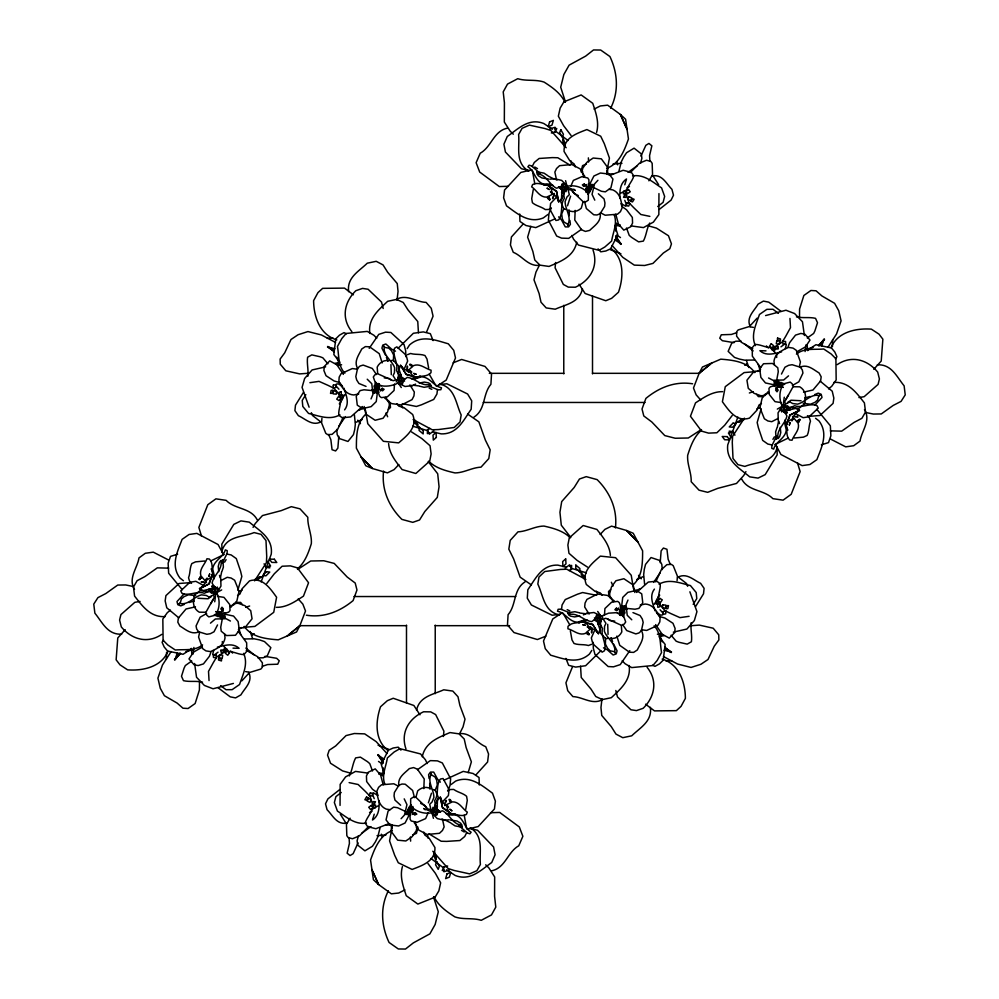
<?xml version="1.0" encoding="UTF-8"?>
<svg xmlns="http://www.w3.org/2000/svg" width="999" height="999" viewBox="0 0 999 999"><rect width="100%" height="100%" fill="white"/><g stroke="black" fill="none" stroke-linecap="round" stroke-linejoin="round"><path stroke-width="1.5" d="M433.841 807.479L433.828 810.164L432.817 807.392M565.159 191.521L565.172 188.836L566.183 191.608M394.493 384.103L394.081 390.459L387.362 396.84L381.356 397.627L379.72 396.391L377.422 390.359L374.475 389.385M604.507 614.897L604.919 608.541L611.638 602.16L617.644 601.373L619.28 602.609L621.578 608.641L624.525 609.615M383.117 767.806L383.179 776.348M615.884 231.194L615.821 222.652M393.406 360.751L393.606 354.92L391.433 350.686L388.823 348.176L384.965 347.427L383.653 346.141L384.265 346.803C382.804 355.519 392.07 360.364 394.655 367.807L394.43 372.764L393.032 375.624L395.179 378.933M605.594 638.249L605.394 644.08L607.567 648.314L610.177 650.824L614.035 651.573L615.347 652.859L614.735 652.197C616.196 643.481 606.93 638.636 604.345 631.193L604.57 626.236L605.968 623.376L603.821 620.067M166.321 659.427L166.571 652.297M832.429 346.703L832.679 339.573M376.211 385.614L376.311 383.004M427.522 429.458L427.36 433.628L429.258 432.692M571.478 569.542L571.64 565.372L569.742 566.308M622.689 615.996L622.789 613.386M340.047 805.419L340.159 784.365L345.604 776.885L355.532 771.403L367.919 773.089M658.953 193.581L658.841 214.635L653.396 222.115L643.468 227.597L631.081 225.911M398.876 785.888C397.315 777.534 404.37 773.463 409.328 768.606L413.586 767.582L417.432 769.193L424.225 778.945L423.826 788.611M600.124 213.112C601.685 221.466 594.63 225.537 589.672 230.394L585.414 231.418L581.568 229.807L574.775 220.055L575.174 210.389M321.928 418.344L321.566 422.827L325.786 433.341L327.684 434.652L332.143 434.328L337.724 429.22L343.219 417.157M677.072 580.656L677.434 576.173L673.214 565.659L671.316 564.348L666.857 564.672L661.276 569.78L655.781 581.843M369.867 333.491C367.707 318.918 378.359 310.027 387.687 301.298L396.628 299.413L403.246 302.485L407.979 309.89L417.769 321.528L418.444 332.817M629.133 665.509C631.293 680.082 620.641 688.973 611.313 697.702L602.372 699.587L595.754 696.515L591.021 689.11L581.231 677.472L580.556 666.183M379.483 387.362L379.295 389.622L381.668 389.747M619.517 611.638L619.705 609.378L617.332 609.253M383.579 471.091C381.406 489.66 388.948 506.543 401.873 519.38L412.762 522.352L419.543 519.992L424.825 511.513L437.3 497.402L439.061 486.763L437.699 473.776L428.209 461.563M615.421 527.909C617.594 509.34 610.052 492.457 597.127 479.62L586.238 476.648L579.457 479.008L574.175 487.487L561.7 501.598L559.939 512.237L561.301 525.224L570.791 537.437M443.419 736.5L443.906 731.193L435.651 714.572L430.706 711.875L423.626 711.775C408.866 718.518 400.299 732.567 405.969 748.95M555.581 262.5L555.094 267.807L563.349 284.428L568.294 287.125L575.374 287.225C590.134 280.482 598.701 266.433 593.031 250.05M348.663 291.683C346.603 277.61 358.916 271.328 367.282 263.187L376.211 261.313L383.029 264.897L387.749 272.39L397.252 283.554L398.039 291.471L397.003 300.312M650.337 707.317C652.397 721.39 640.084 727.672 631.718 735.813L622.789 737.687L615.971 734.103L611.251 726.61L601.748 715.446L600.961 707.529L601.997 698.688M377.747 386.388L378.047 383.391M620.953 615.609L621.253 612.612M408.166 812.15L408.628 807.791L411.213 804.632M590.834 186.85L590.372 191.209L587.787 194.368M377.522 391.508L376.261 401.586L371.153 406.63L362.649 408.566L357.28 405.169L356.231 396.228L360.09 390.609L363.998 389.785L373.226 390.684L376.773 388.311M621.478 607.492L622.739 597.414L627.847 592.37L636.351 590.434L641.72 593.831L642.769 602.772L638.91 608.391L635.002 609.215L625.774 608.316L622.227 610.689M437.475 389.548L436.938 393.993L433.741 399.438L421.553 404.77L416.396 406.468L402.46 403.683M533.266 189.61L531.718 198.664L532.417 202.747C536.263 206.031 541.233 206.581 545.304 209.578L548.651 209.478L551.423 208.092M465.734 809.39L467.282 800.336L466.583 796.253C462.737 792.969 457.767 792.419 453.696 789.422L450.349 789.522L447.577 790.908M561.525 609.452L562.062 605.007L565.259 599.562L577.447 594.23L582.604 592.532L596.54 595.317M403.933 379.283L403.771 380.532L404.046 378.521M595.067 619.717L595.229 618.468L594.954 620.479M214.723 601.798L216.109 591.52L217.745 592.057L221.691 589.909M777.309 409.091L781.193 406.93L782.891 407.48L784.277 397.202M402.422 866.608C399.563 876.535 403.171 886.325 406.243 895.691L417.844 904.07L435.089 897.177L438.848 890.896L440.646 882.804L435.377 873.301L427.947 863.536M596.578 132.392C599.437 122.465 595.829 112.675 592.757 103.309L581.156 94.93L563.911 101.823L560.152 108.104L558.354 116.196L563.623 125.699L571.053 135.464M218.144 588.349L217.02 592.494L218.656 588.848L214.373 586.863L212.075 583.066C213.611 575.262 222.078 570.142 221.166 561.55L222.864 560.027L222.765 560.776L220.966 560.427L219.38 562.362L218.219 566.408L218.769 571.653M780.856 410.651L781.98 406.506L780.344 410.152L784.627 412.137L786.925 415.934C785.389 423.738 776.922 428.858 777.834 437.45L776.136 438.973L776.235 438.224L778.034 438.573L779.62 436.638L780.781 432.592L780.231 427.347M338.811 436.326L337.862 448.139L335.602 450.949L332.055 449.725L330.856 439.685L328.634 434.54M660.189 562.674L661.138 550.861L663.398 548.051L666.945 549.275L668.144 559.315L670.366 564.46M222.203 609.652L221.878 612L219.643 611.625M776.797 389.348L777.122 387L779.357 387.375M194.068 598.751C192.32 603.92 194.53 609.515 199.263 612.187L205.344 612.25M804.932 400.249C806.68 395.08 804.47 389.485 799.737 386.813L793.656 386.75M407.192 371.391L407.317 370.629L408.703 372.49M591.808 627.609L591.683 628.371L590.297 626.51M379.033 800.711C379.445 807.567 379.058 815.783 372.49 820.017L374.238 814.185M619.967 198.289C619.555 191.433 619.942 183.217 626.51 178.983L624.762 184.815M212.612 585.726L211.576 591.77L210.389 589.335M786.388 413.274L787.424 407.23L788.611 409.665M399.637 374.925L398.301 382.517L404.183 379.807M599.363 624.075L600.699 616.483L594.817 619.193M380.107 827.709L377.697 837.187L375.337 841.945L372.415 846.278L364.922 850.848L357.729 845.129L357.105 840.771L358.429 835.676M437.437 806.043L436.326 811.575L434.677 800.674C439.21 794.18 435.564 785.314 440.397 779.058L443.069 778.521L448.201 788.011L448.851 791.37L448.401 795.566L442.045 802.322M561.563 192.957L562.674 187.425L564.323 198.326C559.79 204.82 563.436 213.686 558.603 219.942L555.931 220.479L550.799 210.989L550.149 207.63L550.599 203.434L556.955 196.678M618.893 171.291L621.303 161.813L623.663 157.055L626.585 152.722L634.078 148.152L641.271 153.871L641.895 158.229L640.571 163.324M375.137 807.954L375.686 805.219M623.314 193.781L623.863 191.046M220.417 577.759L221.641 571.94M777.359 427.06L778.583 421.241M199.525 632.804L198.589 637.087L202.735 648.701L205.981 650.898L210.452 651.61C216.758 648.713 223.913 645.791 225.025 637.849L224.575 634.09M799.475 366.196L800.411 361.913L796.265 350.299L793.019 348.102L788.548 347.39C782.242 350.287 775.087 353.209 773.975 361.151L774.425 364.91M392.22 826.885L389.573 840.921L394.68 855.281L398.276 862.761L412.112 869.442C422.39 865.421 435.464 861.3 434.94 847.539L429.17 838.211L424.75 834.927L423.801 832.142M606.78 172.115L609.427 158.079L604.32 143.719L600.724 136.239L586.888 129.558C576.61 133.579 563.536 137.7 564.06 151.461L569.83 160.789L574.25 164.073L575.199 166.858M391.72 824.799L391.108 831.255L397.664 840.171L405.831 840.971L412.137 836.687L416.246 830.756L417.107 826.635L414.235 822.701M607.28 174.201L607.892 167.745L601.336 158.829L593.169 158.029L586.863 162.313L582.754 168.244L581.893 172.365L584.765 176.299M214.261 591.071L215.197 587.325M783.803 411.675L784.739 407.929M580.968 171.853L582.542 165.647L586.438 163.948M418.032 827.147L416.458 833.353L412.562 835.052M374.101 805.544L374.912 802.597M416.071 796.74L417.694 790.883C421.166 787.499 426.573 786.151 430.856 788.823M582.929 202.26L581.306 208.117C577.834 211.501 572.427 212.849 568.144 210.177M624.088 196.403L624.899 193.456M565.696 186.501L566.645 185.052L565.122 189.473L570.879 189.872L583.279 201.873L586.126 201.623L588.324 200.15L588.374 193.107C582.592 186.888 574.05 184.453 565.696 186.501L575.262 190.497L573.776 189.161M433.304 812.499L432.355 813.948L433.878 809.527L428.121 809.128L415.721 797.127L412.874 797.377L410.676 798.85L410.626 805.893C416.408 812.112 424.95 814.547 433.304 812.499L423.738 808.503L425.224 809.839M570.616 196.166L567.507 205.794M428.384 802.834L431.493 793.206M230.894 607.292L233.953 603.508L238.162 603.271L244.942 605.706L250.724 610.676L252.06 618.781L245.142 627.422L238.749 628.496M768.106 391.708L765.047 395.492L760.838 395.729L754.058 393.294L748.276 388.324L746.94 380.219L753.858 371.578L760.251 370.504M177.322 652.747L174.962 659.977L180.145 652.946M821.678 346.253L824.038 339.023L818.855 346.054M550.824 208.117L548.951 213.761L548.364 220.217L556.655 236.039L561.563 238.137L568.668 238.374L581.518 229.295M448.176 790.883L450.049 785.239L450.636 778.783L442.345 762.961L437.437 760.863L430.332 760.626L417.482 769.705M193.906 647.439L193.132 654.033M805.094 351.561L805.868 344.967M237.862 590.134L241.833 576.473L240.572 571.203L236.301 558.591L231.169 554.944L226.773 554.033M349.288 775.948C352.397 770.104 352.585 763.586 355.644 757.891L360.389 757.13L367.507 761.688L369.767 763.636L372.49 770.966M649.712 223.052C646.603 228.896 646.415 235.414 643.356 241.109L638.611 241.87L631.493 237.312L629.233 235.364L626.51 228.034M761.138 408.866L757.167 422.527L758.428 427.797L762.699 440.409L767.831 444.056L772.227 444.967M222.178 563.361L227.11 553.346L227.223 550.674L225.349 549.875C223.139 557.704 213.611 560.451 212.712 569.005L214.373 575.961M375.761 382.242L374.413 386.101L375.462 390.347M623.239 616.758L624.587 612.899L623.538 608.653M776.822 435.639L771.89 445.654L771.777 448.326L773.651 449.125C775.861 441.296 785.389 438.549 786.288 429.995L784.627 423.039M217.532 624.937L214.023 631.78L210.327 633.703L206.868 634.29L198.651 631.768L196.703 629.108L196.054 625.961L200.175 617.182L206.606 613.536M781.468 374.063L784.977 367.22L788.673 365.297L792.132 364.71L800.349 367.232L802.297 369.892L802.946 373.039L798.825 381.818L792.394 385.464M261.126 581.918L271.266 554.095C273.164 538.024 259.49 530.756 249.3 522.152L240.946 520.891L233.803 524.375L221.815 544.168L222.003 552.435M737.874 417.082L727.734 444.905C725.836 460.976 739.51 468.244 749.7 476.848L758.054 478.109L765.197 474.625L777.185 454.832L776.997 446.565M570.804 186.251L573.364 180.407L581.855 176.698L587.762 177.997L588.886 179.72L588.985 186.176L591.433 188.099M428.196 812.749L425.636 818.593L417.145 822.302L411.238 821.003L410.114 819.28L410.015 812.824L407.567 810.901M210.876 652.359L209.403 656.293L203.459 663.898L198.127 665.571L194.043 664.772L188.998 658.928L193.519 652.135L202.335 647.077M788.124 346.641L789.597 342.707L795.541 335.102L800.873 333.429L804.957 334.228L810.002 340.072L805.481 346.865L796.665 351.923M377.585 390.022L378.434 387.799M620.566 611.201L621.415 608.978M213.511 585.839L212.55 588.349L203.434 590.596L199.463 588.736L203.721 585.426L206.318 580.332L210.777 577.584L212.824 573.813L213.898 579.108M785.489 413.161L786.45 410.651L795.566 408.404L799.537 410.264L795.279 413.574L792.682 418.668L788.223 421.416L786.176 425.187L785.102 419.892M210.564 603.958L213.311 599.487M788.436 395.042L785.689 399.513M426.648 331.855L433.067 316.171L431.268 308.316L426.136 302.41C416.133 302.048 407.117 294.018 396.965 299.101M572.352 667.145L565.933 682.829L567.732 690.684L572.864 696.59C582.867 696.952 591.883 704.982 602.035 699.899M341.958 400.249L343.119 397.352M563.886 208.566L561.713 213.986L562.312 218.706L563.911 221.953L567.282 223.976L568.081 225.624L567.732 224.8C572.065 217.095 565.009 209.39 565.109 201.523L567.007 196.928L569.305 194.718L568.406 190.871M435.114 790.434L437.287 785.014L436.688 780.294L435.089 777.047L431.718 775.024L430.919 773.376L431.268 774.2C426.935 781.905 433.991 789.61 433.891 797.477L431.993 802.072L429.695 804.282L430.594 808.129M655.881 601.648L657.042 598.751M555.194 132.355L556.755 128.484L554.67 128.721M443.806 866.645L442.245 870.516L444.33 870.279M587.524 193.469L588.998 189.835M410.002 809.165L411.476 805.531M371.029 398.926L372.964 394.343L371.778 383.716L367.22 379.208M627.971 600.074L626.036 604.657L627.222 615.284L631.78 619.792M220.617 618.219L222.452 613.935L228.659 612.162L230.032 610.626L229.758 604.582L223.976 597.352L217.67 596.391M778.383 380.781L776.548 385.065L770.341 386.838L768.968 388.374L769.242 394.418L775.024 401.648L781.33 402.609M586.026 188.287L586.975 186.226L584.79 185.302M576.735 242.22C573.801 256.656 560.764 261.401 549.025 266.433L539.972 265.147L534.79 260.015L532.867 251.436L527.622 237.163L530.831 226.311M422.265 756.78C425.199 742.344 438.236 737.599 449.975 732.567L459.028 733.853L464.21 738.985L466.133 747.564L471.378 761.837L468.169 772.689M412.974 810.713L412.025 812.774L414.21 813.698M610.676 108.167C619.043 91.446 617.707 73.014 609.927 56.531L600.686 50.037L593.518 49.95L585.651 56.119L569.118 65.147L563.848 74.538L560.701 87.213L565.471 101.935M388.324 890.833C379.957 907.554 381.293 925.986 389.073 942.469L398.314 948.963L405.482 949.05L413.349 942.881L429.882 933.853L435.152 924.462L438.299 911.787L433.529 897.065M582.454 288.748C579.595 302.672 565.871 304.395 555.244 309.203L546.203 307.929L541.008 302.235L539.123 293.581L533.99 279.857L535.951 272.14L539.26 265.509M416.546 710.252C419.405 696.328 433.129 694.605 443.756 689.797L452.797 691.071L457.992 696.765L459.877 705.419L465.01 719.143L463.049 726.86L459.74 733.491M586.026 192.507L587.337 189.798M411.663 809.202L412.974 806.493M588.698 186.251L593.906 176.011L600.424 173.014L609.09 174.076L612.961 179.108L610.913 187.874L605.369 191.845L601.423 191.284L593.044 187.288L588.911 188.324M410.302 812.749L405.094 822.989L398.576 825.986L389.91 824.924L386.039 819.892L388.087 811.126L393.631 807.155L397.577 807.716L405.956 811.712L410.089 810.676M532.255 166.496L534.265 162.487L539.123 158.466L552.397 157.605L557.829 157.755L569.992 165.135M466.745 832.504L464.735 836.513L459.877 840.534L446.603 841.395L441.171 841.245L429.008 833.865M560.302 187.575L560.864 186.451L559.927 188.237M438.698 811.425L438.136 812.549L439.073 810.763M369.193 348.364L378.771 334.365L385.527 332.168L390.859 332.467L404.033 344.518L405.681 350.786L405.844 356.73M629.807 650.636L620.229 664.635L613.473 666.832L608.141 666.533L594.967 654.482L593.319 648.214L593.156 642.27M344.593 409.89C349.837 403.159 346.129 395.03 343.918 388.136M640.946 156.094L645.854 145.317L648.938 143.444L651.86 145.804L649.575 155.644L649.899 161.239M358.054 842.906L353.147 853.683L350.062 855.556L347.14 853.196L349.425 843.356L349.101 837.761M654.407 589.11C649.163 595.841 652.871 603.97 655.082 610.864M215.459 590.471L217.332 587.037M781.668 411.963L783.541 408.529M167.969 651.373C161.276 667.095 143.019 670.953 127.622 669.854L119.992 664.834L116.134 659.815L117.77 637.974L125.2 629.682M831.031 347.627C837.724 331.905 855.981 328.047 871.378 329.146L879.008 334.166L882.866 339.185L881.23 361.026L873.8 369.318M213.661 650.449L212.712 654.283L214.123 655.082L218.044 652.172M785.339 348.551L786.288 344.717L784.877 343.918L780.956 346.828M222.053 571.128L223.389 567.132L222.864 560.027M253.072 527.372L255.232 523.538L262.475 515.559L281.219 510.639L291.333 506.668L299.962 508.816L307.817 517.295C307.43 526.361 312.025 534.615 311.338 543.656C308.466 552.784 304.895 562.649 297.365 568.931M745.928 471.628L743.768 475.462L736.525 483.441L717.781 488.361L707.667 492.332L699.038 490.184L691.183 481.705C691.57 472.639 686.975 464.385 687.662 455.344C690.534 446.216 694.105 436.351 701.635 430.07M776.947 427.872L775.611 431.868L776.136 438.973M562.837 193.132L565.921 187.787M433.079 811.213L436.163 805.868M379.083 383.766L377.884 385.826L379.483 386.7M619.917 615.234L621.116 613.174L619.517 612.3M224.588 562.175L226.086 559.652M772.914 439.348L774.412 436.825M403.958 369.58L407.654 361.064L406.643 356.968L404.882 354.021L396.84 346.853L394.505 348.264C392.095 355.781 398.539 362.887 396.478 370.529L401.735 380.232L400.899 374.637M595.042 629.42L591.346 637.936L592.357 642.032L594.118 644.979L602.16 652.147L604.495 650.736C606.905 643.219 600.461 636.113 602.522 628.471L597.265 618.768L598.101 624.363M303.484 392.345L295.479 405.207L294.905 410.639L298.376 415.671C305.756 419.056 312.487 426.648 321.403 421.615M217.02 592.494L220.954 586.101L220.754 578.671L219.468 575.374M396.191 381.93L398.376 378.384L398.713 366.071L393.269 360.314L391.171 360.627M602.809 617.07L600.624 620.616L600.287 632.929L605.731 638.686L607.829 638.373M781.98 406.506L778.046 412.899L778.246 420.329L779.532 423.626M695.516 606.655L703.521 593.793L704.095 588.361L700.624 583.329C693.244 579.944 686.513 572.352 677.597 577.385M305.819 394.63L302.235 400.399L302.797 406.468L308.554 413.424C318.906 415.884 329.645 420.567 339.947 414.847M222.19 550.237C227.023 535.701 242.745 537.237 254.108 532.579L261.026 534.34L265.996 540.559L266.721 556.518L266.408 562.674L254.595 580.856M776.81 448.763C771.977 463.299 756.255 461.763 744.892 466.421L737.974 464.66L733.004 458.441L732.279 442.482L732.592 436.326L744.405 418.144M693.181 604.37L696.765 598.601L696.203 592.532L690.446 585.576C680.094 583.116 669.355 578.433 659.053 584.153M184.203 593.768L176.973 601.573L177.822 604.745L180.794 605.856L184.365 604.383M814.797 405.232L822.027 397.427L821.178 394.255L818.206 393.144L814.635 394.617M171.129 651.573L162.462 665.034L157.917 678.134L160.265 688.261L164.398 695.704L177.11 703.071L182.954 708.204L188.074 708.516L195.13 703.533L199.413 689.959L199.5 681.605M827.871 347.427L836.538 333.966L841.083 320.866L838.735 310.739L834.602 303.296L821.89 295.929L816.046 290.796L810.926 290.484L803.87 295.467L799.587 309.041L799.5 317.395M163.511 640.034L162.075 642.257L164.186 646.977L167.545 651.036L183.054 654.295L191.184 649.025M835.489 358.966L836.925 356.743L834.814 352.023L831.455 347.964L815.946 344.705L807.816 349.975M407.167 348.626L409.54 344.967C421.316 334.403 435.427 340.122 448.301 343.806L453.746 350.337L455.494 357.992L446.216 380.057L436.7 386.313M591.833 650.374L589.46 654.033C577.684 664.597 563.573 658.878 550.699 655.194L545.254 648.663L543.506 641.008L552.784 618.943L562.3 612.687M218.981 611.575L217.969 613.086L216.021 611.713M221.403 619.143L222.952 616.82M776.048 382.18L777.597 379.857M780.019 387.425L781.031 385.914L782.979 387.287M338.998 426.011L345.404 416.595M660.002 572.989L653.596 582.405M178.958 653.858L174.438 659.74L180.544 653.658M820.042 345.142L824.562 339.26L818.456 345.342M266.795 583.478L274.3 573.776L282.118 566.233L290.397 565.871L297.427 567.869L308.554 582.754L303.471 596.128C295.217 601.523 286.688 607.529 276.361 607.342M732.205 415.522L724.7 425.224L716.882 432.767L708.603 433.129L701.573 431.131L690.446 416.246L695.529 402.872C703.783 397.477 712.312 391.471 722.639 391.658M630.269 172.627L639.547 163.137L646.54 160.24L650.836 161.451L652.172 163.337L652.559 174.65L648.9 180.819M368.731 826.373L359.453 835.863L352.46 838.76L348.164 837.549L346.828 835.664L346.441 824.35L350.1 818.181M587.175 188.237L588.723 186.438M410.277 812.562L411.825 810.763M522.789 224.438L511.413 236.988L510.439 244.992L513.249 252.285C522.527 256.044 528.271 266.658 539.547 265.334M476.211 774.562L487.587 762.012L488.561 754.008L485.751 746.715C476.473 742.956 470.729 732.342 459.453 733.666M339.273 403.846L341.196 401.66M657.804 597.34L659.727 595.154M241.883 680.831L249.138 672.939M749.862 326.061L757.117 318.169M597.914 180.295L594.542 183.941L592.045 194.343L594.792 200.137M401.086 818.705L404.458 815.059L406.955 804.657L404.208 798.863M398.139 348.226L413.374 333.279L423.314 331.905L430.332 333.666L433.104 340.597M398.851 464.56L394.068 469.642L387.45 472.864L372.302 468.481L365.784 465.734L356.381 448.151C356.431 436.326 356.356 422.714 365.859 414.123L364.16 406.493M600.149 534.44L604.932 529.358L611.55 526.136L626.698 530.519L633.216 533.266L642.619 550.849C642.569 562.674 642.644 576.286 633.141 584.877L634.84 592.507M600.861 650.774L585.626 665.721L575.686 667.095L568.668 665.334L565.896 658.403M473.876 417.157C485.926 409.727 482.442 394.106 490.909 384.315L491.533 374.013L485.002 366.433L461.613 359.465L453.109 362.849M525.124 581.843C513.074 589.273 516.558 604.894 508.091 614.685L507.467 624.987L513.998 632.567L537.387 639.535L545.891 636.151M362.437 406.543L350.724 416.933L342.307 417.794L338.786 415.309C338.236 410.177 340.784 405.294 340.559 400.025L344.93 394.767M636.563 592.457L648.276 582.067L656.693 581.206L660.214 583.691C660.764 588.823 658.216 593.706 658.441 598.975L654.07 604.233M388.411 409.415L390.484 407.467L389.972 402.372M610.589 589.585L608.516 591.533L609.028 596.628M408.953 369.742L413.549 365.609C420.129 363.087 425.187 368.668 431.081 370.217L430.994 372.652C426.536 377.747 419.18 375.025 413.698 378.209M590.047 629.258L585.451 633.391C578.871 635.913 573.813 630.332 567.919 628.783L568.006 626.348C572.464 621.253 579.82 623.975 585.302 620.791M380.269 391.021L382.055 389.448M616.945 609.552L618.731 607.979M170.404 610.089L167.233 612.762L162.837 619.018L163.099 640.247L167.795 644.979L175.312 650.012C184.54 649.138 194.78 651.211 202.597 644.904M828.596 388.911L831.767 386.238L836.163 379.982L835.901 358.753L831.205 354.021L823.688 348.988C814.46 349.862 804.22 347.789 796.403 354.096M374.051 388.037L379.308 383.716M286.938 636.288L299.85 625.699L305.507 611.001L302.859 604.12L298.202 598.925M712.062 362.712L699.15 373.301L693.493 387.999L696.141 394.88L700.799 400.075M619.692 615.284L624.949 610.963M210.477 623.151L215.347 618.993L226.049 618.718L230.432 621.028M788.523 375.849L783.653 380.007L772.951 380.282L768.568 377.972M288.461 634.889L299.85 625.699L296.566 631.967L278.234 639.835C265.984 638.873 251.848 637.374 244.218 626.385M710.539 364.111L699.15 373.301L702.434 367.033L720.766 359.165C733.016 360.127 747.152 361.626 754.782 372.615M568.468 187.7L565.209 190.31L560.714 201.761L563.873 209.028L565.946 209.453M659.19 209.478L671.103 200.1L673.488 195.192L671.927 189.286C666.146 183.579 662.399 174.151 652.297 175.849M339.81 789.522L327.897 798.9L325.512 803.808L327.073 809.714C332.854 815.421 336.601 824.849 346.703 823.151M430.532 811.3L433.791 808.691L438.286 797.239L435.127 789.972L433.054 789.547M657.767 206.531L663.111 202.335L664.647 196.428L661.588 187.924C652.697 182.093 644.205 174.038 632.567 175.911M341.233 792.469L335.889 796.665L334.353 802.572L337.412 811.076C346.303 816.907 354.795 824.962 366.433 823.089M547.976 214.423L543.344 217.919C528.671 223.851 517.357 213.674 506.505 205.831L503.608 197.827L504.557 190.035L520.804 172.44L531.868 169.805M429.807 428.371L427.572 430.057L429.333 434.215L433.803 430.856M565.197 568.144L569.667 564.785L571.428 568.943L569.193 570.629M451.024 784.577L455.656 781.081C470.329 775.149 481.643 785.326 492.495 793.169L495.392 801.173L494.443 808.965L478.196 826.56L467.132 829.195M191.721 661.013L185.352 665.546L184.053 668.219L181.493 676.273L183.466 680.669C189.748 682.155 196.091 680.644 202.547 682.13M807.279 337.987L813.648 333.454L814.947 330.781L817.507 322.727L815.534 318.331C809.252 316.845 802.909 318.356 796.453 316.87M637.262 165.734L628.021 172.402M361.738 833.266L370.979 826.598M211.301 593.306L213.711 591.62L211.114 592.295M787.699 405.694L785.289 407.38L787.886 406.705M238.374 629.757L241.558 627.534M757.442 371.466L760.626 369.243M211.488 596.478L208.042 598.776L197.939 598.264M237.537 595.604L239.985 593.968L242.02 588.861L249.538 580.869C262.687 576.81 270.055 588.361 276.598 597.252L273.726 612.337L254.882 626.41L243.269 627.397M761.463 403.396L759.015 405.032L756.98 410.139L749.462 418.131C736.313 422.19 728.945 410.639 722.402 401.748L725.274 386.663L744.118 372.59L755.731 371.603M787.512 402.522L790.958 400.224L801.061 400.736M554.408 193.444L546.59 197.153C539.547 197.29 536.688 190.31 531.68 186.85L532.592 184.59C538.511 181.306 544.517 186.388 550.749 185.252M226.024 650.799L216.708 656.98L213.274 662.699L208.516 671.353L209.041 680.569M772.976 348.201L782.292 342.02L785.726 336.301L790.484 327.647L789.959 318.431M444.592 805.556L452.41 801.847C459.453 801.71 462.312 808.691 467.32 812.15L466.408 814.41C460.489 817.694 454.483 812.612 448.251 813.748M297.727 569.418L310.714 561.001L323.776 560.751L334.215 563.411L347.215 577.047L355.207 583.041L356.98 589.997L353.097 600.599C339.81 611.55 323.938 617.994 306.381 615.209M701.273 429.582L688.286 437.999L675.224 438.249L664.785 435.589L651.785 421.953L643.793 415.959L642.02 409.003L645.903 398.401C659.19 387.45 675.062 381.006 692.619 383.791M251.736 635.277L254.208 633.678M744.792 365.322L747.264 363.723M224.163 554.457L210.752 560.938M774.837 444.543L788.248 438.062M420.079 375.986L417.545 377.547L412.2 378.459M578.921 623.014L581.455 621.453L586.8 620.541M254.795 579.532L257.317 578.009M741.683 420.991L744.205 419.468M400.899 376.236L398.576 377.634L403.159 378.022M598.101 622.764L600.424 621.366L595.841 620.978M626.897 187.874L629.457 186.488M369.543 812.512L372.103 811.126M212.587 595.267L209.103 597.127L206.368 595.479L201.448 594.842C193.818 596.79 188.199 605.594 179.645 603.396L178.933 603.945L180.32 602.759L181.393 598.963L184.128 596.59L188.524 594.78L195.767 595.654M786.413 403.733L789.897 401.873L792.632 403.521L797.552 404.158C805.182 402.21 810.801 393.406 819.355 395.604L820.067 395.055L818.681 396.241L817.607 400.037L814.872 402.41L810.476 404.22L803.233 403.346M364.535 407.779L358.504 410.377M634.465 591.221L640.496 588.623M594.093 109.116L600.324 105.956L607.654 105.182L620.391 114.448L625.586 119.256L628.446 138.986C624.338 150.587 619.243 163.848 606.643 168.369M555.169 218.744L535.764 227.61L525.949 225.512L519.955 221.466L519.692 214.011M443.831 780.256L463.236 771.39L473.051 773.488L479.045 777.534L479.308 784.989M404.907 889.884L398.676 893.044L391.346 893.818L378.609 884.552L373.414 879.744L370.554 860.014C374.662 848.413 379.757 835.152 392.357 830.631M507.417 128.147C493.556 131.031 491.52 146.903 480.232 153.222L476.123 162.7L479.695 172.053L499.313 186.563L508.466 186.289M491.583 870.853C505.444 867.969 507.48 852.097 518.768 845.778L522.877 836.3L519.305 826.947L499.687 812.437L490.534 812.711M402.547 383.878L398.314 383.117L405.02 386.488L412.412 385.651L415.584 384.103M583.416 614.897L586.588 613.349L593.98 612.512L600.686 615.884L596.453 615.122M609.977 175.374L623.139 170.28L631.343 172.328L633.816 175.874C632.579 180.869 628.521 184.603 626.947 189.623L621.041 193.082M389.023 823.626L375.861 828.72L367.657 826.673L365.184 823.126C366.421 818.131 370.479 814.397 372.053 809.377L377.959 805.918M355.557 422.502L362.312 419.43M636.688 579.57L643.443 576.498M161.801 634.365C147.452 644.093 131.656 639.435 121.316 626.935L119.593 620.067L120.916 614.597L134.828 602.322L140.072 601.423M837.199 364.635C851.548 354.907 867.344 359.565 877.684 372.065L879.407 378.933L878.084 384.403L864.172 396.678L858.928 397.577M768.855 392.869L764.585 394.568L762.125 398.151L760.064 407.167L761.088 410.626L764.372 418.781L767.906 420.979L771.765 421.69L778.358 418.306M230.145 606.131L234.415 604.432L236.875 600.849L238.936 591.833L237.912 588.374L234.628 580.219L231.094 578.021L227.235 577.31L220.642 580.694M584.328 185.452L586.538 184.578M407.417 354.707L410.539 353.484C415.384 354.92 420.254 353.746 424.975 355.519L427.023 359.116L428.658 368.169M591.583 644.293L588.461 645.516C583.616 644.08 578.746 645.254 574.025 643.481L571.977 639.884L570.342 630.831M412.462 814.422L414.672 813.548M239.435 591.171L242.145 590.109M756.855 408.891L759.565 407.829M586.238 191.321L591.371 189.51M407.629 809.49L412.762 807.679M325.662 366.87L312.1 369.955L304.633 378.484L302.06 387.375L309.116 407.205M673.338 632.13L686.9 629.045L694.367 620.516L696.94 611.625L689.884 591.795M414.56 379.071L421.353 376.81C429.957 376.985 433.516 386.238 441.496 387.774L440.859 389.71L438.186 389.835L429.046 386.089M736.7 332.679L731.38 334.453L721.278 334.79L719.755 338.224L722.364 340.709L734.04 342.669M262.3 666.321L267.62 664.547L277.722 664.21L279.245 660.776L276.636 658.291L264.96 656.331M584.44 619.929L577.647 622.19C569.043 622.015 565.484 612.762 557.504 611.226L558.141 609.29L560.814 609.165L569.954 612.911M749.362 392.982L753.321 391.695M245.679 607.305L249.638 606.018M549.762 128.908L555.107 127.26L555.344 131.781L551.336 133.004M449.238 870.092L443.893 871.74L443.656 867.219L447.664 865.996M177.622 554.208L170.492 556.381L168.132 563.224L168.656 573.239L182.243 589.697M821.378 444.792L828.508 442.619L830.868 435.776L830.344 425.761L816.757 409.303M806.168 349.325L813.074 347.44M192.832 649.675L185.926 651.56M804.757 397.939L810.064 396.478M188.936 602.522L194.243 601.061M308.042 373.276L299.712 373.901L285.814 370.791L280.257 364.185L280.132 359.053L284.74 352.797L290.996 339.498L298.064 334.74L307.954 331.556L321.391 334.952L335.539 342.445M690.958 625.724L699.288 625.099L713.186 628.209L718.743 634.815L718.868 639.947L714.26 646.203L708.004 659.502L700.936 664.26L691.046 667.444L677.609 664.048L663.461 656.555M411.401 378.858L416.571 377.347L412.637 375.624L409.528 371.416L404.22 369.255L400.562 365.297L399.051 369.418L402.073 378.309L404.657 379.058M587.599 620.142L582.429 621.653L586.363 623.376L589.472 627.584L594.78 629.745L598.438 633.703L599.949 629.582L596.927 620.691L594.343 619.942M765.596 315.572L785.963 310.227L794.592 313.549L802.459 321.728L804.382 335.502M233.404 683.428L213.037 688.773L204.408 685.451L196.541 677.272L194.618 663.498M543.993 185.165L546.903 184.553L550.899 185.29M455.007 813.835L452.097 814.447L448.101 813.71M358.753 393.943L353.808 394.967C345.804 394.53 342.295 387.649 338.861 381.63L339.185 377.11L341.096 373.676L352.31 368.556L356.668 369.131M640.247 605.057L645.192 604.033C653.196 604.47 656.705 611.351 660.139 617.37L659.815 621.89L657.904 625.324L646.69 630.444L642.332 629.87M334.977 363.349L339.098 362.537M659.902 636.463L664.023 635.651M562.112 191.458L564.772 190.946L560.589 189.023M436.888 807.542L434.228 808.054L438.411 809.977M419.23 383.079L424.413 382.08L428.546 382.892L430.606 384.303L430.407 386.126L431.168 386.176L429.508 384.603C421.016 386.238 415.197 378.246 407.292 377.385L403.708 379.995L402.098 384.44L398.314 383.117M579.77 615.921L574.587 616.92L570.454 616.108L568.394 614.697L568.593 612.874L567.832 612.824L569.492 614.397C577.984 612.762 583.803 620.754 591.708 621.615L595.292 619.005L596.903 614.56L600.686 615.884M799.687 367.345C807.342 363.661 813.111 369.43 819.093 372.964L821.178 376.81L820.616 380.944L812.961 390.022L803.521 392.145M199.313 631.655C191.658 635.339 185.889 629.57 179.907 626.036L177.822 622.19L178.384 618.056L186.039 608.978L195.479 606.855M309.89 382.692L319.031 381.368L328.059 385.377L334.041 388.311L340.996 397.078M689.11 616.308L679.969 617.632L670.941 613.623L664.959 610.689L658.004 601.922M431.168 386.176L424.138 387.287L420.042 386.301M567.832 612.824L574.862 611.713L578.958 612.699M776.722 383.104L781.056 382.43L784.777 384.103M222.278 615.896L217.944 616.57L214.223 614.897M794.28 438.012L803.433 437.15L807.192 435.414C809.377 430.869 808.616 425.911 810.464 421.203L809.502 418.007L807.442 415.671M204.72 560.988L195.567 561.85L191.808 563.586C189.623 568.131 190.384 573.089 188.536 577.797L189.498 580.993L191.558 583.329M607.042 174.176L613.586 173.801M391.958 824.824L385.414 825.199M336.276 364.423L341.608 364.772M662.724 634.577L657.392 634.228M438.661 384.665L446.878 383.766L467.619 394.018L471.703 400.836L471.166 409.265C463.461 420.167 457.38 434.403 441.208 433.878L432.604 431.83M341.183 395.741L344.255 395.404M654.745 603.596L657.817 603.259M560.339 614.335L552.122 615.234L531.381 604.982L527.297 598.164L527.834 589.735C535.539 578.833 541.62 564.597 557.792 565.122L566.396 567.17M549.8 179.196L554.495 178.696L561.725 180.419L566.883 185.876L563.161 183.716M435.839 815.284L432.117 813.124L437.275 818.581L444.505 820.304L449.2 819.804M384.228 377.859L389.223 378.509L391.034 380.02M781.63 351.873C774.562 353.496 766.158 356.493 759.902 350.686L765.983 350.861M217.37 647.127C224.438 645.504 232.842 642.507 239.098 648.314L233.017 648.139M614.772 621.141L609.777 620.491L607.966 618.98M560.239 186.988L564.11 186.663M434.89 812.337L438.761 812.012M613.099 163.986L621.977 163.274M377.023 835.726L385.901 835.014M754.432 360.04L744.642 360.164L739.447 359.103L734.502 357.417L728.159 351.361L731.817 342.932L735.863 341.208L741.121 341.159M244.568 638.96L254.358 638.836L259.553 639.897L264.498 641.583L270.841 647.639L267.183 656.068L263.137 657.792L257.879 657.841M790.197 409.802L784.565 410.164L794.68 405.744C802.11 408.454 809.739 402.634 817.032 405.681L818.243 408.129L810.401 415.534L807.329 417.033L803.159 417.682L794.992 413.286M208.803 589.198L214.435 588.836L204.32 593.256C196.89 590.546 189.261 596.366 181.968 593.319L180.757 590.871L188.599 583.466L191.671 581.967L195.841 581.318L204.008 585.714M772.227 350.125L775.012 349.95M223.988 649.05L226.773 648.875M327.297 338.324L333.004 338.037M665.996 660.963L671.703 660.676M416.833 427.285L419.368 427.185M579.632 571.815L582.167 571.715M763.511 396.541L758.391 396.615L756.618 394.393M235.489 602.459L240.609 602.385L242.382 604.607M489.298 373.326L563.798 373.326M592.482 373.326L699.6 373.326M483.291 402.46L645.029 402.46M353.971 596.54L515.709 596.54M299.4 625.674L406.518 625.674M435.202 625.674L509.702 625.674M777.347 348.526L774.287 348.501L774.35 351.598M221.653 650.474L224.713 650.499L224.65 647.402M550.224 184.153L543.081 183.953C535.039 180.869 534.852 170.954 527.872 166.796L529.12 165.197L531.668 165.984L540.059 173.351M448.776 814.847L455.919 815.047C463.961 818.131 464.148 828.046 471.128 832.204L469.88 833.803L467.332 833.016L458.941 825.649M624.462 194.43L626.635 194.518L625.661 197.39L623.501 197.303M374.538 804.57L372.365 804.482L373.339 801.61L375.499 801.697M809.103 416.333L819.942 415.497L833.079 403.396L833.84 398.102L832.229 391.196L820.142 381.118M189.897 582.667L179.058 583.503L165.921 595.604L165.16 600.899L166.771 607.804L178.858 617.882M388.861 360.701C383.928 359.64 379.295 362.737 377.185 367.108L377.647 373.176M610.139 638.299C615.072 639.36 619.705 636.263 621.815 631.892L621.353 625.824M782.804 407.043L785.913 407.267L784.814 401.61L793.194 386.513L792.219 383.841L790.221 382.093L783.403 383.866C778.883 391.059 778.745 399.937 782.891 407.48M216.196 591.957L213.087 591.733L214.186 597.39L205.806 612.487L206.781 615.159L208.779 616.907L215.597 615.134C220.117 607.941 220.255 599.063 216.109 591.52M648.413 225.849L656.455 228.109L668.468 235.752L671.453 243.868L669.817 248.726L663.348 253.034L652.946 263.411L644.68 265.484L634.303 265.122L622.814 257.355L612.062 245.492M350.587 773.151L342.545 770.891L330.532 763.248L327.547 755.132L329.183 750.274L335.652 745.966L346.054 735.589L354.32 733.516L364.697 733.878L376.186 741.645L386.938 753.508M553.134 185.427L547.752 185.09L550.861 188.049L552.36 193.069L556.605 196.89L558.703 201.86L561.525 198.501L561.875 190.497L561.713 189.111L558.453 186.738M445.866 813.573L451.248 813.91L448.139 810.951L446.64 805.931L442.395 802.11L440.297 797.14L437.475 800.499L437.125 808.503L437.287 809.889L440.547 812.262M413.286 385.239L419.193 385.964M733.316 431.643L729.17 431.131L729.944 433.091M265.684 567.357L269.83 567.869L269.056 565.909M579.807 613.036L585.714 613.761M780.082 384.103L783.978 384.59M215.022 614.41L218.918 614.897M609.015 189.335L612.762 189.885C620.142 193.007 621.103 200.674 622.277 207.505L620.429 211.651L617.469 214.223L605.182 215.222L601.286 213.199M389.985 809.665L386.238 809.115C378.858 805.993 377.897 798.326 376.723 791.495L378.571 787.349L381.531 784.777L393.818 783.778L397.714 785.801M615.559 225.387L619.705 226.024M379.295 772.976L383.441 773.613M548.501 178.996L541.982 177.972L538.374 175.787L536.925 173.764L537.724 172.115L537.025 171.816L538.061 173.863C546.59 175.2 549.35 184.703 556.48 188.212L560.751 186.963L563.773 183.341L566.883 185.876M450.499 820.004L457.018 821.028L460.626 823.213L462.075 825.236L461.276 826.885L461.975 827.184L460.939 825.137C452.41 823.8 449.65 814.297 442.52 810.788L438.249 812.037L435.227 815.659L432.117 813.124M399.5 380.244L404.595 381.069M594.405 617.931L599.5 618.756M753.408 327.385L748.963 326.648L738.136 329.945L736.663 331.73L736.613 336.188L741.208 342.195L752.771 348.701M245.592 671.615L250.037 672.352L260.864 669.055L262.337 667.27L262.387 662.812L257.792 656.805L246.229 650.299M833.853 382.392C848.563 381.493 856.505 392.857 864.41 402.897L865.521 411.975L861.9 418.306L854.12 422.39L841.682 431.143L830.369 430.856M165.147 616.608C150.437 617.507 142.495 606.143 134.59 596.103L133.479 587.025L137.1 580.694L144.88 576.61L157.318 567.857L168.631 568.144M649.874 216.371L640.846 214.498L633.716 207.655L629.083 202.859L625.524 192.258M349.126 782.629L358.154 784.502L365.284 791.345L369.917 796.141L373.476 806.742M877.322 364.835C891.508 363.986 896.727 376.798 904.12 385.826L905.231 394.88L901.073 401.373L893.206 405.432L881.268 413.948L873.313 414.048L866.046 412.562M409.59 385.139L412.412 385.651M586.588 613.349L589.41 613.861M121.678 634.165C107.492 635.014 102.273 622.202 94.88 613.174L93.769 604.12L97.927 597.627L105.794 593.568L117.732 585.052L125.687 584.952L132.954 586.438M537.025 171.816L544.03 173.152L547.539 175.487M461.975 827.184L454.97 825.848L451.461 823.513M774.075 384.802L765.459 382.942L760.876 377.422L759.665 368.781L763.523 363.736L772.514 363.449L777.784 367.782L778.271 371.74L776.573 380.856L778.646 384.59M224.925 614.198L233.541 616.058L238.124 621.578L239.335 630.219L235.477 635.264L226.486 635.551L221.216 631.218L220.729 627.26L222.427 618.144L220.354 614.41M785.326 412.425L784.09 412.162L787.299 412.862M213.674 586.575L214.91 586.838L211.701 586.138M379.158 385.214L381.418 385.714M617.582 613.286L619.842 613.786M384.765 398.201L388.798 400.924L389.385 405.094L387.537 412.075L383.079 418.244L375.124 420.267L365.934 414.123M614.235 600.799L610.202 598.076L609.615 593.906L611.463 586.925L615.921 580.756L623.875 578.733L633.066 584.877M334.902 348.701L327.485 346.978L333.703 350.774M664.098 650.299L671.515 652.022L665.297 648.226M616.271 223.951L620.142 224.875M378.858 774.125L382.729 775.049M529.47 170.692L521.441 168.731L505.419 152.035L503.908 144.231L507.28 136.488C518.231 128.871 528.796 117.545 543.831 123.539L552.447 129.208M469.53 828.308L477.559 830.269L493.581 846.965L495.092 854.769L491.72 862.512C480.769 870.129 470.204 881.455 455.169 875.461L446.553 869.792M792.906 416.346L793.656 416.533M205.344 582.467L206.094 582.654M410.164 364.16L411.925 364.935M588.836 634.84L587.075 634.065M578.346 195.617L573.863 193.294L572.677 191.271M420.654 803.383L425.137 805.706L426.323 807.729M366.034 386.401L358.928 383.479L356.68 379.97L355.819 376.573L357.617 368.169L360.102 366.009L363.186 365.085L372.277 368.444L376.473 374.538M632.966 612.599L640.072 615.521L642.32 619.03L643.181 622.427L641.383 630.831L638.898 632.991L635.814 633.915L626.723 630.556L622.527 624.462M412.624 426.161L426.873 430.457M586.376 572.839L572.127 568.543M784.078 406.93L790.034 408.529M208.966 590.471L214.922 592.07M610.227 249.663L620.916 253.771M388.773 749.337L378.084 745.229M400.199 381.393L402.597 382.442M596.403 616.558L598.801 617.607M336.838 339.885C319.88 334.89 313.686 316.658 313.611 300.649L317.957 292.62L322.64 288.349L344.518 288.112L353.421 294.805M662.162 659.115C679.12 664.11 685.314 682.342 685.389 698.351L681.043 706.38L676.36 710.651L654.482 710.888L645.579 704.195M467.619 414.073L478.858 421.84L485.364 440.097L490.172 449.825L488.786 458.603L481.006 467.157C471.928 467.557 464.098 472.839 455.032 472.927C445.691 470.841 435.564 468.119 428.658 461.151M531.381 584.927L520.142 577.16L513.636 558.903L508.828 549.175L510.214 540.397L517.994 531.843C527.072 531.443 534.902 526.161 543.968 526.073C553.309 528.159 563.436 530.881 570.342 537.849M776.872 385.264L779.008 386.288M219.992 612.712L222.128 613.736M429.17 388.074L431.818 389.348M567.182 609.652L569.83 610.926M830.631 439.11L845.716 446.853L853.695 445.716L860.014 441.108C861.725 430.581 871.19 420.467 864.485 409.615M168.369 559.89L153.284 552.147L145.305 553.284L138.986 557.892C137.275 568.419 127.81 578.533 134.515 589.385M548.226 176.086L553.521 178.771M445.479 820.229L450.774 822.914M439.635 384.041C455.194 387.475 455.681 403.446 461.176 414.96L460.027 421.99L454.258 427.472L438.411 429.558L432.255 429.782L413.124 419.555M559.365 614.959C543.806 611.525 543.319 595.554 537.824 584.04L538.973 577.01L544.742 571.528L560.589 569.442L566.745 569.218L585.876 579.445M395.517 351.173L391.708 349.213L385.851 343.981L382.767 345.105L381.918 348.164L385.364 354.895M603.483 647.827L607.292 649.787L613.149 655.019L616.233 653.895L617.082 650.836L613.636 644.105M346.391 333.866L344.043 332.617L339.523 335.14L335.776 338.823L333.841 354.545L339.797 362.2M652.609 665.134L654.957 666.383L659.477 663.86L663.224 660.177L665.159 644.455L659.203 636.8M372.14 389.76L374.588 391.096M624.412 607.904L626.86 609.24M561.413 186.289L564.785 188.174M434.215 810.826L437.587 812.711M534.74 167.02L537.499 168.606M461.501 830.394L464.26 831.98M554.495 178.696L556.967 180.132M442.033 818.868L444.505 820.304M332.679 349.625L327.684 346.441L334.265 351.998M666.321 649.375L671.316 652.559L664.735 647.002M411.551 431.93L421.853 438.586L430.045 445.729L431.118 453.946L429.72 461.126L415.846 473.489L402.085 469.555C396.016 461.8 389.285 453.821 388.599 443.519M587.449 567.07L577.147 560.414L568.955 553.271L567.882 545.054L569.28 537.874L583.154 525.511L596.915 529.445C602.984 537.2 609.715 545.179 610.401 555.481M614.797 239.822L621.178 243.968L615.721 237.138M384.203 759.178L377.822 755.032L383.279 761.862M616.67 235.04L620.491 237.562M408.279 370.167L409.578 371.016M589.422 627.984L590.721 628.833M378.509 761.438L382.33 763.96M449.712 799.337L451.098 800.661M568.081 140.534L556.143 131.631M598.351 193.769L604.045 198.938L604.957 202.997L604.62 206.493L600.062 213.786L596.99 214.972L593.768 214.785L586.363 208.529L584.502 201.373M400.649 805.231L394.955 800.062L394.043 796.003L394.38 792.507L398.938 785.214L402.01 784.028L405.232 784.215L412.637 790.471L414.498 797.627M430.919 858.466L442.857 867.369M780.881 311.226L768.755 302.148L763.398 301.111L758.079 304.146C754.07 311.213 745.941 317.27 750.187 326.586M218.119 687.774L230.245 696.852L235.602 697.889L240.921 694.854C244.93 687.787 253.059 681.73 248.813 672.414M783.341 404.495L786.7 406.968L798.925 408.354L805.132 403.421L804.994 401.298M215.659 594.505L212.3 592.032L200.075 590.646L193.868 595.579L194.006 597.702M778.408 313.361L772.976 309.29L766.87 309.34L759.452 314.485C756.118 324.588 750.536 334.877 755.356 345.629M220.592 685.639L226.024 689.71L232.13 689.66L239.548 684.515C242.882 674.412 248.464 664.123 243.644 653.371M678.096 577.01L686.575 583.566L687.674 586.301M320.904 421.99L312.425 415.434L311.326 412.699M815.584 418.269L819.03 420.941C828.546 433.578 821.653 447.152 816.882 459.652L809.902 464.523L802.135 465.621L780.931 454.483L775.524 444.48M183.416 580.731L179.97 578.059C170.454 565.422 177.347 551.848 182.118 539.348L189.098 534.477L196.865 533.379L218.069 544.517L223.476 554.52M744.305 343.731L753.134 350.924M254.695 655.269L245.866 648.076M656.331 612.337L660.676 615.172L662.612 614.897L663.286 613.423L660.052 609.777M342.669 386.663L338.324 383.828L336.388 384.103L335.714 385.577L338.948 389.223M792.519 416.583L798.126 423.176C800.074 429.945 794.08 434.515 792.032 440.247L789.622 439.96C784.914 435.077 788.261 427.972 785.551 422.252M206.481 582.417L200.874 575.824C198.926 569.055 204.92 564.485 206.968 558.753L209.378 559.04C214.086 563.923 210.739 571.028 213.449 576.748M561.675 184.153L564.522 186.85M434.478 812.15L437.325 814.847M611.051 248.489C624.5 259.028 623.513 277.66 618.456 292.245L611.638 298.326L605.781 300.736L585.127 293.506L579.033 284.191M387.949 750.511C374.5 739.972 375.487 721.34 380.544 706.755L387.362 700.674L393.219 698.264L413.873 705.494L419.967 714.809M621.99 204.121L625.449 206.031L626.573 204.87L624.775 200.337M377.01 794.879L373.551 792.969L372.427 794.13L374.225 798.663M513.299 134.191L510.152 131.119L504.333 122.053L504.42 102.672L503.209 91.883L507.517 84.091L517.744 78.696C526.398 81.419 535.564 79.121 544.118 82.118C552.185 87.263 560.789 93.269 564.91 102.173M485.701 864.809L488.848 867.881L494.667 876.947L494.58 896.328L495.791 907.117L491.483 914.909L481.256 920.304C472.602 917.582 463.436 919.879 454.882 916.882C446.815 911.737 438.211 905.731 434.09 896.827M376.81 338.174L373.876 335.239L367.27 331.406L346.129 333.466L341.82 338.549L337.45 346.466C339.111 355.594 337.912 365.971 344.867 373.214M622.19 660.826L625.124 663.761L631.73 667.594L652.871 665.534L657.18 660.451L661.55 652.534C659.889 643.406 661.088 633.029 654.133 625.786M638.349 542.482L626.698 530.519L636.813 541.083M360.651 456.518L372.302 468.481L362.187 457.917M766.37 345.904L768.381 348.014M230.619 650.986L232.63 653.096M528.334 170.941C514.872 162.412 519.855 147.228 518.606 134.54L522.09 128.322L529.383 125.125L544.992 128.559L550.849 130.444L566.183 147.765M622.889 610.776L624.899 612.936M374.101 386.064L376.111 388.224M470.666 828.059C484.128 836.588 479.145 851.772 480.394 864.46L476.91 870.678L469.617 873.875L454.008 870.441L448.151 868.556L432.817 851.235M558.641 216.858L561.55 220.005L565.284 226.91L568.568 226.898L570.404 224.325L569.917 220.492M440.359 782.142L437.45 778.995L433.716 772.09L430.432 772.102L428.596 774.675L429.083 778.508M598.051 248.876L600.724 251.823L605.831 250.999L610.614 248.813L617.782 234.678L614.785 225.462M400.949 750.124L398.276 747.177L393.169 748.001L388.386 750.187L381.218 764.322L384.215 773.538M671.103 635.239L676.161 641.196L678.945 642.257L687.187 644.118L691.395 641.783C692.344 635.401 690.297 629.208 691.221 622.652M327.897 363.761L322.839 357.804L320.055 356.743L311.813 354.882L307.605 357.217C306.656 363.599 308.703 369.792 307.779 376.348M585.814 188.923L587.012 190.285M411.988 808.715L413.186 810.077M741.608 478.871C747.989 491.52 763.835 489.385 772.876 498.651L783.091 500.162L791.196 494.293L800.137 471.59L797.489 462.824M257.392 520.129C251.011 507.48 235.165 509.615 226.124 500.349L215.909 498.838L207.804 504.707L198.863 527.41L201.511 536.176M760.689 367.595L752.347 356.193L752.222 347.727L754.994 344.443C760.152 344.33 764.797 347.29 770.067 347.515L774.924 352.322M238.311 631.405L246.653 642.807L246.778 651.273L244.006 654.557C238.848 654.67 234.203 651.71 228.933 651.485L224.076 646.678M582.917 172.153L580.082 168.856L571.903 164.535L559.577 165.684L556.543 168.531L554.857 172.078L556.406 179.321M416.084 826.847L418.918 830.144L427.097 834.465L439.423 833.316L442.457 830.469L444.143 826.922L442.594 819.679M633.503 588.448L635.152 590.434M363.848 408.566L365.497 410.552M602.035 595.179L600.187 592.882L594.929 591.283L586.313 584.477C581.143 571.728 592.032 563.399 600.337 556.118L615.609 557.692L631.231 575.262L633.366 588.061M396.965 403.821L398.813 406.118L404.071 407.717L412.687 414.523C417.857 427.272 406.968 435.601 398.663 442.882L383.391 441.308L367.769 423.738L365.634 410.939M638.536 575.312L641.233 578.808M656.668 612.849L659.502 616.52L664.897 618.031L672.976 623.289L675.099 628.471L674.662 632.604L669.268 638.124L662.112 634.203L655.644 624.612M342.332 386.151L339.498 382.48L334.103 380.969L326.024 375.711L323.901 370.529L324.338 366.396L329.732 360.876L336.888 364.797L343.356 374.388M357.767 420.192L360.464 423.688M616.296 238.524L620.816 244.405L615.796 235.689M382.704 760.476L378.184 754.595L383.204 763.311M436.014 385.889L429.22 374.175M562.986 613.111L569.78 624.825M775.636 387.837L777.06 389.76M221.94 609.24L223.364 611.163M582.804 576.972L584.54 579.358M414.46 419.642L416.196 422.028M779.158 381.905L783.004 387.512M215.996 611.488L219.842 617.095M597.702 611.45L601.011 616.371M397.989 382.629L401.298 387.55M652.896 175.662L658.641 184.715M340.359 814.285L346.104 823.338M734.939 435.189L732.717 431.643L728.421 433.042L731.38 437.774M267.62 561.226L270.579 565.958L266.283 567.357L264.061 563.811M551.947 193.244L552.435 194.031L550.437 191.633L550.924 192.432M647.115 667.32C658.029 680.794 654.745 696.927 643.169 708.291L636.475 710.601L630.906 709.752L617.494 696.94L615.809 690.496M351.885 331.68C340.971 318.206 344.255 302.073 355.831 290.709L362.525 288.399L368.094 289.248L381.506 302.06L383.191 308.504M787.886 430.119L785.876 426.136L785.439 420.741M211.114 568.881L213.124 572.864L213.561 578.259M613.136 601.648L611.088 597.527L607.305 595.392L598.151 594.105L594.792 595.416L586.95 599.388L585.052 603.096L584.677 607.005L588.611 613.286M385.864 397.352L387.912 401.473L391.695 403.608L400.849 404.895L404.208 403.584L412.05 399.612L413.948 395.904L414.323 391.995L410.389 385.714M596.153 591.046L597.439 593.668M401.561 405.332L402.847 407.954M571.803 235.452L573.576 239.211L578.471 245.067L599.05 250.324L604.832 247.015L611.638 241.046C612.936 232.342 617.707 223.476 614.11 214.698M427.197 763.548L425.424 759.789L420.529 753.933L399.95 748.676L394.168 751.985L387.362 757.954C386.064 766.658 381.293 775.524 384.89 784.302M627.272 129.67L620.391 114.448L626.311 127.847M371.728 869.33L378.609 884.552L372.689 871.153M611.363 582.23L612.986 586.076M386.014 412.924L387.637 416.77M760.289 370.729L758.229 364.51M238.711 628.271L240.771 634.49M659.215 633.803L662.187 641.82M339.785 365.197L336.813 357.18M611.163 637.849L612.599 641.72M386.401 357.28L387.837 361.151M607.08 171.241L608.403 174.887M390.597 824.113L391.92 827.759M783.903 410.189L784.777 412.624M214.223 586.376L215.097 588.811M600.087 619.255L600.986 621.79M398.014 377.21L398.913 379.745M746.39 360.527L748.875 367.532M250.125 631.468L252.61 638.473M659.864 633.416L660.826 636.276M338.174 362.724L339.136 365.584M621.016 203.546L621.965 206.493L626.523 209.753L632.342 217.445L632.567 223.039L630.744 226.773L623.788 230.132L618.393 224.013L615.796 214.173M377.984 795.454L377.035 792.507L372.477 789.247L366.658 781.555L366.433 775.961L368.256 772.227L375.212 768.868L380.607 774.987L383.204 784.827M616.733 162.013L617.632 164.823M381.368 834.177L382.267 836.987M532.38 170.429L534.777 183.754M466.62 828.571L464.223 815.246M563.311 143.207L564.123 146.029M434.877 852.971L435.689 855.793M641.221 630.182C645.529 637.499 640.272 643.731 637.275 649.987L633.616 652.397L629.445 652.197L619.755 645.342L616.833 636.113M357.779 368.818C353.471 361.501 358.728 355.269 361.725 349.013L365.384 346.603L369.555 346.803L379.245 353.658L382.167 362.887M565.584 180.682L567.02 186.451M431.98 812.549L433.416 818.318M644.63 584.465L643.668 574.725L644.268 569.455L645.541 564.385L651.036 557.542L659.74 560.476L661.8 564.36L662.3 569.592M354.37 414.535L355.332 424.275L354.732 429.545L353.459 434.615L347.964 441.458L339.26 438.524L337.2 434.64L336.7 429.408M656.031 601.348L656.443 604.12M342.557 394.88L342.969 397.652M583.091 173.676L583.441 176.723M415.559 822.277L415.909 825.324M571.078 160.976L571.391 163.873M427.609 835.127L427.922 838.024M807.092 345.08L807.691 350.649M191.308 648.351L191.908 653.92M776.46 354.495L776.71 357.467M222.29 641.533L222.54 644.505M588.374 157.867L588.598 162.025M607.704 624.288L608.054 634.402M391.296 374.712L390.946 364.598M410.402 836.975L410.626 841.133M569.255 210.09L569.293 215.597M429.707 783.403L429.745 788.91M592.507 295.954L592.507 373.863M563.773 305.307L563.773 373.863M435.227 625.137L435.227 693.693M406.493 625.137L406.493 703.046M423.226 430.606L423.164 433.903L419.105 430.444L419.155 427.147L423.226 430.606M575.836 565.097L575.774 568.394L579.845 571.853L579.895 568.556L575.836 565.097M333.291 385.164L333.216 388.024L335.976 387.462L336.051 384.615L333.291 385.164M665.784 610.976L665.709 613.836L662.949 614.385L663.024 611.538L665.784 610.976M218.606 658.241L218.519 660.039L221.466 660.938L221.553 659.14L218.606 658.241M777.534 338.062L777.447 339.86L780.394 340.759L780.481 338.961L777.534 338.062M408.279 812.662L408.154 815.022L410.502 815.184L410.639 812.811L408.279 812.662M588.498 183.816L588.361 186.189L590.721 186.338L590.846 183.978L588.498 183.816M374.063 391.059L373.888 393.369L374.875 392.969L375.05 390.646L374.063 391.059M624.125 606.031L623.95 608.354L624.937 607.941L625.112 605.631L624.125 606.031M333.416 390.884L333.142 393.881L336.263 394.168L336.538 391.171L333.416 390.884M662.737 604.832L662.462 607.829L665.584 608.116L665.858 605.119L662.737 604.832M445.629 800.773L445.292 803.084L446.391 800.436L445.629 800.773M553.708 195.916L552.609 198.564L553.708 195.916M219.768 654.745L219.218 657.817L222.178 658.353L222.727 655.269L219.768 654.745M776.822 340.647L776.273 343.731L779.232 344.255L779.782 341.183L776.822 340.647M332.954 390.309L332.305 393.319L330.507 393.394L331.156 390.372L332.954 390.309M666.695 605.681L666.046 608.691L667.844 608.628L668.493 605.606L666.695 605.681M563.224 138.661L562.674 140.647L564.697 145.842L565.247 143.868L563.224 138.661M436.326 858.353L435.776 860.339L433.753 855.132L434.303 853.158L436.326 858.353M549.6 121.89L548.189 126.673L551.96 125.162L553.371 120.38L549.6 121.89M447.04 873.838L445.629 878.62L449.4 877.11L450.811 872.327L447.04 873.838M399.225 382.43L398.813 383.803L398.738 379.133L393.194 380.706L377.447 373.651L374.862 374.85L373.301 376.985L375.649 383.628C383.104 387.937 392.607 386.188 399.225 382.43M600.187 615.197L599.787 616.87L608.578 613.174L616.171 612.687L623.351 615.372L625.699 622.015L624.138 624.15L621.553 625.349L605.806 618.294L600.262 619.867L600.187 615.197M212.512 574.388L209.241 583.853L199.463 588.736L208.791 583.978L212.512 574.388M789.759 415.147L786.488 424.612L790.209 415.022L799.537 410.264L789.759 415.147M199.151 579.07L200.212 576.985L199.151 579.07M799.999 419.53L798.788 422.015L799.999 419.53M560.801 129.658L559.627 132.742L562.275 137.375L563.448 134.291L560.801 129.658M436.725 861.625L435.552 864.709L438.199 869.342L439.373 866.258L436.725 861.625M370.279 792.919L369.243 795.579L372.015 795.991L373.064 793.331L370.279 792.919M626.985 203.009L625.936 205.669L628.721 206.081L629.757 203.421L626.985 203.009M209.64 574.075L208.953 576.411L209.64 574.075M790.047 422.589L789.36 424.925L790.047 422.589M199.912 578.671L199.45 579.695L201.661 577.41L199.912 578.671M797.801 420.579L797.339 421.59L799.55 419.305L797.801 420.579M592.282 184.59L591.321 186.701L592.382 186.663L593.344 184.54L592.282 184.59M406.618 812.337L405.656 814.46L406.718 814.41L407.679 812.299L406.618 812.337M628.995 196.603L627.709 199.325L630.544 200.662L631.83 197.939L628.995 196.603M368.456 798.338L367.17 801.061L370.005 802.397L371.291 799.675L368.456 798.338M413.773 373.464L416.046 374.2L413.773 373.464M585.352 625.287L582.954 624.8L585.352 625.287M206.556 578.783L205.394 580.656L207.193 578.109L206.556 578.783M792.956 419.018L791.807 420.891L793.606 418.344L792.956 419.018M632.429 198.739L630.794 201.361L632.504 201.91L634.14 199.288L632.429 198.739M366.496 797.09L364.86 799.712L366.571 800.261L368.206 797.639L366.496 797.09M223.351 608.828L222.215 610.539L220.841 608.903L221.978 607.192L223.351 608.828M776.785 388.461L775.649 390.172L777.022 391.808L778.159 390.097L776.785 388.461M340.896 398.077L339.148 400.636L336.713 399.163L338.461 396.603L340.896 398.077M659.852 598.364L658.104 600.923L660.539 602.397L662.287 599.837L659.852 598.364M229.42 652.946L227.747 655.257L225.337 653.284L227.01 650.986L229.42 652.946M771.253 343.743L769.58 346.054L771.99 348.014L773.663 345.716L771.253 343.743M382.305 388.324L380.781 389.835L382.592 390.821L384.103 389.31L382.305 388.324M616.408 608.179L614.897 609.69L616.695 610.676L618.219 609.165L616.408 608.179M266.458 571.74L262.675 575.499L265.959 575.836L269.755 572.077L266.458 571.74M733.041 423.164L729.245 426.923L732.542 427.26L736.325 423.501L733.041 423.164M407.417 366.321L407.28 369.193L407.417 366.321M591.72 629.807L591.583 632.679L591.72 629.807M549.263 189.498L547.177 188.224L549.263 189.498M449.95 809.315L451.823 810.776L449.95 809.315M436.351 437.4L433.316 440.109L433.004 435.127L436.039 432.417L436.351 437.4M565.684 558.891L562.649 561.6L562.961 566.583L565.996 563.873L565.684 558.891M259.615 576.735L255.12 580.032L257.18 580.057L261.676 576.748L259.615 576.735M741.82 418.943L737.324 422.252L739.385 422.265L743.88 418.968L741.82 418.943M628.483 189.535L625.961 191.358L627.747 193.569L630.269 191.746L628.483 189.535M371.253 805.431L368.731 807.254L370.517 809.465L373.039 807.642L371.253 805.431M376.885 385.539L375.212 386.613L376.561 388.586L378.221 387.5L376.885 385.539M622.439 610.414L620.779 611.5L622.115 613.461L623.788 612.387L622.439 610.414M220.604 614.647L218.531 615.809L217.595 614.06L219.668 612.887L220.604 614.647M780.469 383.191L778.396 384.353L779.332 386.113L781.405 384.94L780.469 383.191M584.29 183.978L582.355 184.89L583.716 186.426L585.651 185.527L584.29 183.978M416.645 814.11L414.71 815.022L413.349 813.473L415.284 812.574L416.645 814.11M341.196 391.645L339.123 392.295L339.185 395.329L341.258 394.667L341.196 391.645M659.815 603.671L657.742 604.333L657.804 607.355L659.877 606.705L659.815 603.671M378.683 392.407L376.423 393.069L375.736 390.784L378.009 390.134L378.683 392.407M622.577 605.931L620.317 606.593L620.991 608.866L623.264 608.216L622.577 605.931M589.198 188.137L587.262 188.586L587.849 190.896L589.797 190.447L589.198 188.137M411.738 810.414L409.802 810.863L409.203 808.553L411.151 808.104L411.738 810.414M776.26 383.354L773.938 383.841L774.4 386.151L776.722 385.664L776.26 383.354M224.6 612.849L222.278 613.336L222.74 615.646L225.062 615.159L224.6 612.849M797.402 416.346L795.092 416.62L797.939 417.008L797.402 416.346M203.384 581.73L201.061 581.992L203.908 582.38L203.384 581.73M727.197 436.613L722.215 436.501L724.65 439.76L729.632 439.872L727.197 436.613M274.35 559.24L269.368 559.128L271.803 562.387L276.785 562.499L274.35 559.24M777.884 346.74L774.862 346.553L775.349 348.663L778.371 348.863L777.884 346.74M223.651 650.337L220.629 650.137L221.116 652.26L224.138 652.447L223.651 650.337M785.489 341.546L782.654 341.221L782.979 344.018L785.813 344.33L785.489 341.546M216.021 654.982L213.187 654.67L213.511 657.454L216.346 657.779L216.021 654.982M776.136 381.668L773.85 381.281L774.163 382.305L776.46 382.679L776.136 381.668M224.837 616.695L222.54 616.321L222.864 617.332L225.15 617.719L224.837 616.695M415.971 377.085L406.268 374.625L400.562 365.297L406.106 374.188L415.971 377.085M592.732 624.375L583.029 621.915L592.894 624.812L598.438 633.703L592.732 624.375M410.626 364.885L409.565 364.523L412.038 366.521L410.626 364.885M588.011 632.854L586.962 632.479L589.435 634.477L588.011 632.854M411.089 371.516L409.128 370.529L411.813 372.103L411.089 371.516M589.148 627.896L587.187 626.897L589.872 628.471L589.148 627.896M556.518 191.159L548.226 185.539L556.518 191.621L558.703 201.86L556.518 191.159M450.774 813.461L442.482 807.841L440.297 797.14L442.482 807.379L450.774 813.461M549.637 199.9L547.539 198.089L549.637 199.9M549.188 197.515L548.326 196.803L549.962 199.525L549.188 197.515M449.9 800.174L449.038 799.475L450.674 802.197L449.9 800.174M448.076 806.568L446.565 804.969L448.563 807.367L448.076 806.568M584.852 576.935L581.181 572.739L581.331 574.787L585.002 578.995L584.852 576.935M417.669 424.213L413.998 420.005L414.148 422.065L417.819 426.261L417.669 424.213"/></g></svg>
